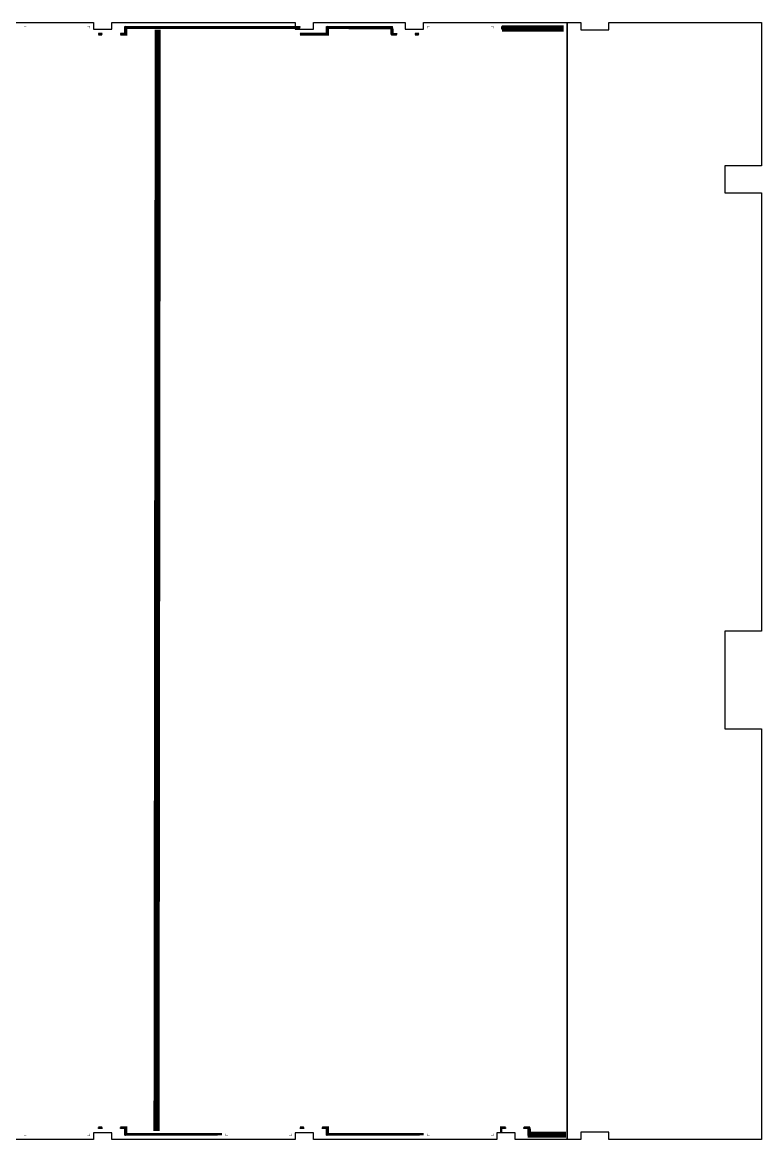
# Model space of a CAD drawing. Extents: x -1313754 to 847533, y 489853 to 941203.
# Drawn here: x -1188530 to -1128054, y 741120 to 832520 of the extents above; entities that cross this region are included whole.
import ezdxf

# ---------------------------------------------------------------- set-up
doc = ezdxf.new("R2010")
doc.units = 0
doc.header["$LTSCALE"] = 1000
doc.header["$MEASUREMENT"] = 0
doc.layers.get('Defpoints').update_dxf_attribs({"color": 210})
for name, color, linetype in [('99平面图例外参$0$A-HATCH-2', 251, 'Continuous'), ('A-HRAIL', 173, 'Continuous'), ('A-LIN-V', 9, 'Continuous'), ('A-SFCE', 30, 'Continuous'), ('A-彩色打印层', 12, 'Continuous'), ('DIM_SYMB', 3, 'Continuous')]:
    doc.layers.add(name, color=color, linetype=linetype)

# ---------------------------------------------------------------- blocks, each defined once
blk = doc.blocks.new('234234werwer')
at = {"layer": 'Defpoints'}
blk.add_lwpolyline([(558850, 9700), (573850, 9700), (573850, 9150), (575350, 9150), (575350, 9700), (590350, 9700), (590350, 9150), (591850, 9150), (591850, 9700), (599350, 9700), (599350, 9150), (600850, 9150), (600850, 9700), (612600, 9700), (612600, -81700), (608350, -81700), (608350, -81150), (606850, -81150), (606850, -81700), (591850, -81700), (591850, -81150), (590350, -81150), (590350, -81700), (575350, -81700), (575350, -81150), (573850, -81150), (573850, -81700), (558850, -81700)], dxfattribs=at)
blk.add_lwpolyline([(612600, 9700), (613700, 9700), (613700, 9100), (616000, 9100), (616000, 9700), (628500, 9700), (628500, -2050), (625500, -2050), (625500, -4250), (628500, -4250), (628500, -40100), (625500, -40100), (625500, -48100), (628500, -48100), (628500, -81700), (616000, -81700), (616000, -81100), (613700, -81100), (613700, -81700), (612600, -81700), (612600, 500)], close=True, dxfattribs=at)
blk = doc.blocks.new('3333')
at = {"layer": 'A-SFCE', "const_width": 20}
blk.add_lwpolyline([(-227064, 766320), (-227064, 766510), (-227244, 766510), (-227244, 766320)], dxfattribs=at)
blk = doc.blocks.new('99平面图例外参$0$$LinePat$圆环')
for points in [[(0, 150), (300, 150)], [(0, 0), (300, 0)], [(0, -150), (300, -150)]]:
    blk.add_lwpolyline(points)
at = {"color": 0}
blk.add_circle((150, 0), 150, dxfattribs=at)
blk = doc.blocks.new('99平面图例外参$0$$LinePat$填挖边坡')
at = {"color": 0}
for p, q in [((0, 0), (0, -1500)), ((300, 0), (300, -600))]:
    blk.add_line(p, q, dxfattribs=at)
at = {"layer": 'Defpoints', "color": 0}
blk.add_point((600, 0), dxfattribs=at)
blk = doc.blocks.new('34242343243')
at = {"layer": 'A-HRAIL'}
for p, q in [((-149004, 742020), (-149004, 742120)), ((-147504, 742020), (-147504, 742120)), ((-147004, 742020), (-147004, 742120))]:
    blk.add_line(p, q, dxfattribs=at)
at = {"layer": 'A-LIN-V'}
for p, q in [((-149304, 831970), (-149304, 832170)), ((-147654, 832170), (-149304, 832170)), ((-147654, 831970), (-149304, 831970)), ((-147154, 741970), (-146954, 741970)), ((-147154, 741470), (-147154, 741970)), ((-144754, 741470), (-147154, 741470)), ((-146954, 741670), (-146954, 741970)), ((-144754, 741670), (-146954, 741670)), ((-144754, 741670), (-144754, 741470))]:
    blk.add_line(p, q, dxfattribs=at)
at = {"layer": '99平面图例外参$0$A-HATCH-2', "color": 203, "yscale": 0.1333333333333333, "zscale": 0.1333333333333333}
for p, xscale, rotation in [((-149222, 831970), 0.1375000007618825, 179.9999999990459), ((-149139, 831970), 0.1375000007618825, 179.9999999990459), ((-149057, 831970), 0.1375000007618825, 179.9999999990459), ((-148974, 831970), 0.1375000007618825, 179.9999999990459), ((-148892, 831970), 0.1375000007618825, 179.9999999990459), ((-148809, 831970), 0.1375000007618825, 179.9999999990459), ((-148727, 831970), 0.1375000007618825, 179.9999999990459), ((-148644, 831970), 0.1375000007618825, 179.9999999990459), ((-148562, 831970), 0.1375000007618825, 179.9999999990459), ((-148479, 831970), 0.1375000007618825, 179.9999999990459), ((-148397, 831970), 0.1375000007618825, 179.9999999990459), ((-148314, 831970), 0.1375000007618825, 179.9999999990459), ((-148232, 831970), 0.1375000007618825, 179.9999999990459), ((-148149, 831970), 0.1375000007618825, 179.9999999990459), ((-148067, 831970), 0.1375000007618825, 179.9999999990459), ((-147984, 831970), 0.1375000007618825, 179.9999999990459), ((-147902, 831970), 0.1375000007618825, 179.9999999990459), ((-147819, 831970), 0.1375000007618825, 179.9999999990459), ((-147737, 831970), 0.1375000007618825, 179.9999999990459), ((-147654, 831970), 0.1375000007618825, 179.9999999990459), ((-146954, 741970), 0.1527777777822404, 270.0000000008095), ((-146954, 741878), 0.1527777777822404, 270.0000000008095), ((-146954, 741787), 0.1527777777822404, 270.0000000008095), ((-146954, 741695), 0.1527777777822404, 270.0000000008095), ((-146954, 741603), 0.1527777777822404, 270.0000000008095), ((-146954, 741512), 0.1527777777822404, 270.0000000008095), ((-147004, 741670), 0.1339285706538846, 8.597026348789211e-11), ((-146924, 741670), 0.1339285706538846, 8.597026348789211e-11), ((-146843, 741670), 0.1339285706538846, 8.597026348789211e-11), ((-146763, 741670), 0.1339285706538846, 8.597026348789211e-11), ((-146683, 741670), 0.1339285706538846, 8.597026348789211e-11), ((-146602, 741670), 0.1339285706538846, 8.597026348789211e-11), ((-146522, 741670), 0.1339285706538846, 8.597026348789211e-11), ((-146442, 741670), 0.1339285706538846, 8.597026348789211e-11), ((-146361, 741670), 0.1339285706538846, 8.597026348789211e-11), ((-146281, 741670), 0.1339285706538846, 8.597026348789211e-11), ((-146201, 741670), 0.1339285706538846, 8.597026348789211e-11), ((-146120, 741670), 0.1339285706538846, 8.597026348789211e-11), ((-146040, 741670), 0.1339285706538846, 8.597026348789211e-11), ((-145960, 741670), 0.1339285706538846, 8.597026348789211e-11), ((-145879, 741670), 0.1339285706538846, 8.597026348789211e-11), ((-145799, 741670), 0.1339285706538846, 8.597026348789211e-11), ((-145718, 741670), 0.1339285706538846, 8.597026348789211e-11), ((-145638, 741670), 0.1339285706538846, 8.597026348789211e-11), ((-145558, 741670), 0.1339285706538846, 8.597026348789211e-11), ((-145477, 741670), 0.1339285706538846, 8.597026348789211e-11), ((-145397, 741670), 0.1339285706538846, 8.597026348789211e-11), ((-145317, 741670), 0.1339285706538846, 8.597026348789211e-11), ((-145236, 741670), 0.1339285706538846, 8.597026348789211e-11), ((-145156, 741670), 0.1339285706538846, 8.597026348789211e-11), ((-145076, 741670), 0.1339285706538846, 8.597026348789211e-11), ((-144995, 741670), 0.1339285706538846, 8.597026348789211e-11), ((-144915, 741670), 0.1339285706538846, 8.597026348789211e-11), ((-144835, 741670), 0.1339285706538846, 8.597026348789211e-11)]:
    blk.add_blockref('99平面图例外参$0$$LinePat$填挖边坡', p, dxfattribs=dict(at, xscale=xscale, rotation=rotation))
at = {"layer": 'A-HRAIL'}
for p, xscale, yscale, zscale, rotation in [((-180104, 832062), -0.3611111227129974, 0.3333333333333333, 0.3333333333333333, 270), ((-180104, 831953), -0.3611111227129974, 0.3333333333333333, 0.3333333333333333, 270), ((-180104, 831845), -0.3611111227129974, 0.3333333333333333, 0.3333333333333333, 270), ((-180104, 831737), -0.3611111227129974, 0.3333333333333333, 0.3333333333333333, 270), ((-163604, 832062), -0.3611111227129974, 0.3333333333333333, 0.3333333333333333, 270), ((-163604, 831953), -0.3611111227129974, 0.3333333333333333, 0.3333333333333333, 270), ((-163604, 831845), -0.3611111227129974, 0.3333333333333333, 0.3333333333333333, 270), ((-163604, 831737), -0.3611111227129974, 0.3333333333333333, 0.3333333333333333, 270), ((-158304, 832062), 0.3611111227129974, 0.3333333333333333, 0.3333333333333333, 90), ((-158304, 831953), 0.3611111227129974, 0.3333333333333333, 0.3333333333333333, 90), ((-158304, 831845), 0.3611111227129974, 0.3333333333333333, 0.3333333333333333, 90), ((-158304, 831737), 0.3611111227129974, 0.3333333333333333, 0.3333333333333333, 90), ((-180104, 831628), -0.3611111227129974, 0.3333333333333333, 0.3333333333333333, 270), ((-180104, 831520), -0.3611111227129974, 0.3333333333333333, 0.3333333333333333, 270), ((-163604, 831628), -0.3611111227129974, 0.3333333333333333, 0.3333333333333333, 270), ((-163604, 831520), -0.3611111227129974, 0.3333333333333333, 0.3333333333333333, 270), ((-158304, 831628), 0.3611111227129974, 0.3333333333333333, 0.3333333333333333, 90), ((-158304, 831520), 0.3611111227129974, 0.3333333333333333, 0.3333333333333333, 90), ((-182204, 742070), 0.333333312028715, 0.3333333333333333, 0.3333333333333333, 180), ((-182104, 742070), 0.333333312028715, 0.3333333333333333, 0.3333333333333333, 180), ((-182004, 742070), 0.333333312028715, 0.3333333333333333, 0.3333333333333333, 180), ((-180388, 742070), 0.3888888888074629, 0.3333333333333333, 0.3333333333333333, 180), ((-180271, 742070), 0.3888888888074629, 0.3333333333333333, 0.3333333333333333, 180), ((-180154, 742070), 0.3888888888074629, 0.3333333333333333, 0.3333333333333333, 180), ((-180104, 742120), 0.3611111227129974, 0.3333333333333333, 0.3333333333333333, 270), ((-180104, 742012), 0.3611111227129974, 0.3333333333333333, 0.3333333333333333, 270), ((-180104, 741903), 0.3611111227129974, 0.3333333333333333, 0.3333333333333333, 270), ((-180104, 741795), 0.3611111227129974, 0.3333333333333333, 0.3333333333333333, 270), ((-180104, 741687), 0.3611111227129974, 0.3333333333333333, 0.3333333333333333, 270), ((-180104, 741578), 0.3611111227129974, 0.3333333333333333, 0.3333333333333333, 270), ((-180054, 741526), 0.3333333334243581, 0.3333333334243581, 0.3333333334243581, 180), ((-179954, 741526), 0.3333333334243581, 0.3333333334243581, 0.3333333334243581, 180), ((-179854, 741526), 0.3333333334243581, 0.3333333334243581, 0.3333333334243581, 180), ((-179754, 741526), 0.3333333334243581, 0.3333333334243581, 0.3333333334243581, 180), ((-179654, 741526), 0.3333333334243581, 0.3333333334243581, 0.3333333334243581, 180), ((-179554, 741526), 0.3333333334243581, 0.3333333334243581, 0.3333333334243581, 180), ((-179454, 741526), 0.3333333334243581, 0.3333333334243581, 0.3333333334243581, 180), ((-179354, 741526), 0.3333333334243581, 0.3333333334243581, 0.3333333334243581, 180), ((-179254, 741526), 0.3333333334243581, 0.3333333334243581, 0.3333333334243581, 180), ((-179154, 741526), 0.3333333334243581, 0.3333333334243581, 0.3333333334243581, 180), ((-179054, 741526), 0.3333333334243581, 0.3333333334243581, 0.3333333334243581, 180), ((-178954, 741526), 0.3333333334243581, 0.3333333334243581, 0.3333333334243581, 180), ((-178854, 741526), 0.3333333334243581, 0.3333333334243581, 0.3333333334243581, 180), ((-178754, 741526), 0.3333333334243581, 0.3333333334243581, 0.3333333334243581, 180), ((-178654, 741526), 0.3333333334243581, 0.3333333334243581, 0.3333333334243581, 180), ((-178554, 741526), 0.3333333334243581, 0.3333333334243581, 0.3333333334243581, 180), ((-178454, 741526), 0.3333333334243581, 0.3333333334243581, 0.3333333334243581, 180), ((-178354, 741526), 0.3333333334243581, 0.3333333334243581, 0.3333333334243581, 180), ((-178254, 741526), 0.3333333334243581, 0.3333333334243581, 0.3333333334243581, 180), ((-178154, 741526), 0.3333333334243581, 0.3333333334243581, 0.3333333334243581, 180), ((-178054, 741526), 0.3333333334243581, 0.3333333334243581, 0.3333333334243581, 180), ((-177954, 741526), 0.3333333334243581, 0.3333333334243581, 0.3333333334243581, 180), ((-177854, 741526), 0.3333333334243581, 0.3333333334243581, 0.3333333334243581, 180), ((-177754, 741526), 0.3333333334243581, 0.3333333334243581, 0.3333333334243581, 180), ((-177654, 741526), 0.3333333334243581, 0.3333333334243581, 0.3333333334243581, 180), ((-177554, 741526), 0.3333333334243581, 0.3333333334243581, 0.3333333334243581, 180), ((-177454, 741526), 0.3333333334243581, 0.3333333334243581, 0.3333333334243581, 180), ((-177354, 741526), 0.3333333334243581, 0.3333333334243581, 0.3333333334243581, 180), ((-177254, 741526), 0.3333333334243581, 0.3333333334243581, 0.3333333334243581, 180), ((-177154, 741526), 0.3333333334243581, 0.3333333334243581, 0.3333333334243581, 180), ((-177054, 741526), 0.3333333334243581, 0.3333333334243581, 0.3333333334243581, 180), ((-176954, 741526), 0.3333333334243581, 0.3333333334243581, 0.3333333334243581, 180), ((-176854, 741526), 0.3333333334243581, 0.3333333334243581, 0.3333333334243581, 180), ((-176754, 741526), 0.3333333334243581, 0.3333333334243581, 0.3333333334243581, 180), ((-176654, 741526), 0.3333333334243581, 0.3333333334243581, 0.3333333334243581, 180), ((-176554, 741526), 0.3333333334243581, 0.3333333334243581, 0.3333333334243581, 180), ((-176454, 741526), 0.3333333334243581, 0.3333333334243581, 0.3333333334243581, 180), ((-176354, 741526), 0.3333333334243581, 0.3333333334243581, 0.3333333334243581, 180), ((-176254, 741526), 0.3333333334243581, 0.3333333334243581, 0.3333333334243581, 180), ((-176154, 741526), 0.3333333334243581, 0.3333333334243581, 0.3333333334243581, 180), ((-176054, 741526), 0.3333333334243581, 0.3333333334243581, 0.3333333334243581, 180), ((-175954, 741526), 0.3333333334243581, 0.3333333334243581, 0.3333333334243581, 180), ((-175854, 741526), 0.3333333334243581, 0.3333333334243581, 0.3333333334243581, 180), ((-175754, 741526), 0.3333333334243581, 0.3333333334243581, 0.3333333334243581, 180), ((-175654, 741526), 0.3333333334243581, 0.3333333334243581, 0.3333333334243581, 180), ((-175554, 741526), 0.3333333334243581, 0.3333333334243581, 0.3333333334243581, 180), ((-175454, 741526), 0.3333333334243581, 0.3333333334243581, 0.3333333334243581, 180), ((-175354, 741526), 0.3333333334243581, 0.3333333334243581, 0.3333333334243581, 180), ((-175254, 741526), 0.3333333334243581, 0.3333333334243581, 0.3333333334243581, 180), ((-175154, 741526), 0.3333333334243581, 0.3333333334243581, 0.3333333334243581, 180), ((-175054, 741526), 0.3333333334243581, 0.3333333334243581, 0.3333333334243581, 180), ((-174954, 741526), 0.3333333334243581, 0.3333333334243581, 0.3333333334243581, 180), ((-174854, 741526), 0.3333333334243581, 0.3333333334243581, 0.3333333334243581, 180), ((-174754, 741526), 0.3333333334243581, 0.3333333334243581, 0.3333333334243581, 180), ((-174654, 741526), 0.3333333334243581, 0.3333333334243581, 0.3333333334243581, 180), ((-174554, 741526), 0.3333333334243581, 0.3333333334243581, 0.3333333334243581, 180), ((-174454, 741526), 0.3333333334243581, 0.3333333334243581, 0.3333333334243581, 180), ((-174354, 741526), 0.3333333334243581, 0.3333333334243581, 0.3333333334243581, 180), ((-174254, 741526), 0.3333333334243581, 0.3333333334243581, 0.3333333334243581, 180), ((-174154, 741526), 0.3333333334243581, 0.3333333334243581, 0.3333333334243581, 180), ((-174054, 741526), 0.3333333334243581, 0.3333333334243581, 0.3333333334243581, 180), ((-173954, 741526), 0.3333333334243581, 0.3333333334243581, 0.3333333334243581, 180), ((-173854, 741526), 0.3333333334243581, 0.3333333334243581, 0.3333333334243581, 180), ((-173754, 741526), 0.3333333334243581, 0.3333333334243581, 0.3333333334243581, 180), ((-173654, 741526), 0.3333333334243581, 0.3333333334243581, 0.3333333334243581, 180), ((-173554, 741526), 0.3333333334243581, 0.3333333334243581, 0.3333333334243581, 180), ((-173454, 741526), 0.3333333334243581, 0.3333333334243581, 0.3333333334243581, 180), ((-173354, 741526), 0.3333333334243581, 0.3333333334243581, 0.3333333334243581, 180), ((-173254, 741526), 0.3333333334243581, 0.3333333334243581, 0.3333333334243581, 180), ((-173154, 741526), 0.3333333334243581, 0.3333333334243581, 0.3333333334243581, 180), ((-173054, 741526), 0.3333333334243581, 0.3333333334243581, 0.3333333334243581, 180), ((-172954, 741526), 0.3333333334243581, 0.3333333334243581, 0.3333333334243581, 180), ((-172854, 741526), 0.3333333334243581, 0.3333333334243581, 0.3333333334243581, 180), ((-172754, 741526), 0.3333333334243581, 0.3333333334243581, 0.3333333334243581, 180), ((-172654, 741526), 0.3333333334243581, 0.3333333334243581, 0.3333333334243581, 180), ((-172554, 741526), 0.3333333334243581, 0.3333333334243581, 0.3333333334243581, 180), ((-165704, 742070), 0.333333312028715, 0.3333333333333333, 0.3333333333333333, 180), ((-165604, 742070), 0.333333312028715, 0.3333333333333333, 0.3333333333333333, 180), ((-165504, 742070), 0.333333312028715, 0.3333333333333333, 0.3333333333333333, 180), ((-163888, 742070), 0.3888888888074629, 0.3333333333333333, 0.3333333333333333, 180), ((-163771, 742070), 0.3888888888074629, 0.3333333333333333, 0.3333333333333333, 180), ((-163654, 742070), 0.3888888888074629, 0.3333333333333333, 0.3333333333333333, 180), ((-163604, 742120), 0.3611111227129974, 0.3333333333333333, 0.3333333333333333, 270), ((-163604, 742012), 0.3611111227129974, 0.3333333333333333, 0.3333333333333333, 270), ((-163604, 741903), 0.3611111227129974, 0.3333333333333333, 0.3333333333333333, 270), ((-163604, 741795), 0.3611111227129974, 0.3333333333333333, 0.3333333333333333, 270), ((-163604, 741687), 0.3611111227129974, 0.3333333333333333, 0.3333333333333333, 270), ((-163604, 741578), 0.3611111227129974, 0.3333333333333333, 0.3333333333333333, 270), ((-163554, 741526), 0.3333333334243568, 0.3333333334243568, 0.3333333334243568, 180), ((-163454, 741526), 0.3333333334243568, 0.3333333334243568, 0.3333333334243568, 180), ((-163354, 741526), 0.3333333334243568, 0.3333333334243568, 0.3333333334243568, 180), ((-163254, 741526), 0.3333333334243568, 0.3333333334243568, 0.3333333334243568, 180), ((-163154, 741526), 0.3333333334243568, 0.3333333334243568, 0.3333333334243568, 180), ((-163054, 741526), 0.3333333334243568, 0.3333333334243568, 0.3333333334243568, 180), ((-162954, 741526), 0.3333333334243568, 0.3333333334243568, 0.3333333334243568, 180), ((-162854, 741526), 0.3333333334243568, 0.3333333334243568, 0.3333333334243568, 180), ((-162754, 741526), 0.3333333334243568, 0.3333333334243568, 0.3333333334243568, 180), ((-162654, 741526), 0.3333333334243568, 0.3333333334243568, 0.3333333334243568, 180), ((-162554, 741526), 0.3333333334243568, 0.3333333334243568, 0.3333333334243568, 180), ((-162454, 741526), 0.3333333334243568, 0.3333333334243568, 0.3333333334243568, 180), ((-162354, 741526), 0.3333333334243568, 0.3333333334243568, 0.3333333334243568, 180), ((-162254, 741526), 0.3333333334243568, 0.3333333334243568, 0.3333333334243568, 180), ((-162154, 741526), 0.3333333334243568, 0.3333333334243568, 0.3333333334243568, 180), ((-162054, 741526), 0.3333333334243568, 0.3333333334243568, 0.3333333334243568, 180), ((-161954, 741526), 0.3333333334243568, 0.3333333334243568, 0.3333333334243568, 180), ((-161854, 741526), 0.3333333334243568, 0.3333333334243568, 0.3333333334243568, 180), ((-161754, 741526), 0.3333333334243568, 0.3333333334243568, 0.3333333334243568, 180), ((-161654, 741526), 0.3333333334243568, 0.3333333334243568, 0.3333333334243568, 180), ((-161554, 741526), 0.3333333334243568, 0.3333333334243568, 0.3333333334243568, 180), ((-161454, 741526), 0.3333333334243568, 0.3333333334243568, 0.3333333334243568, 180), ((-161354, 741526), 0.3333333334243568, 0.3333333334243568, 0.3333333334243568, 180), ((-161254, 741526), 0.3333333334243568, 0.3333333334243568, 0.3333333334243568, 180), ((-161154, 741526), 0.3333333334243568, 0.3333333334243568, 0.3333333334243568, 180), ((-161054, 741526), 0.3333333334243568, 0.3333333334243568, 0.3333333334243568, 180), ((-160954, 741526), 0.3333333334243568, 0.3333333334243568, 0.3333333334243568, 180), ((-160854, 741526), 0.3333333334243568, 0.3333333334243568, 0.3333333334243568, 180), ((-160754, 741526), 0.3333333334243568, 0.3333333334243568, 0.3333333334243568, 180), ((-160654, 741526), 0.3333333334243568, 0.3333333334243568, 0.3333333334243568, 180), ((-160554, 741526), 0.3333333334243568, 0.3333333334243568, 0.3333333334243568, 180), ((-160454, 741526), 0.3333333334243568, 0.3333333334243568, 0.3333333334243568, 180), ((-160354, 741526), 0.3333333334243568, 0.3333333334243568, 0.3333333334243568, 180), ((-160254, 741526), 0.3333333334243568, 0.3333333334243568, 0.3333333334243568, 180), ((-160154, 741526), 0.3333333334243568, 0.3333333334243568, 0.3333333334243568, 180), ((-160054, 741526), 0.3333333334243568, 0.3333333334243568, 0.3333333334243568, 180), ((-159954, 741526), 0.3333333334243568, 0.3333333334243568, 0.3333333334243568, 180), ((-159854, 741526), 0.3333333334243568, 0.3333333334243568, 0.3333333334243568, 180), ((-159754, 741526), 0.3333333334243568, 0.3333333334243568, 0.3333333334243568, 180), ((-159654, 741526), 0.3333333334243568, 0.3333333334243568, 0.3333333334243568, 180), ((-159554, 741526), 0.3333333334243568, 0.3333333334243568, 0.3333333334243568, 180), ((-159454, 741526), 0.3333333334243568, 0.3333333334243568, 0.3333333334243568, 180), ((-159354, 741526), 0.3333333334243568, 0.3333333334243568, 0.3333333334243568, 180), ((-159254, 741526), 0.3333333334243568, 0.3333333334243568, 0.3333333334243568, 180), ((-159154, 741526), 0.3333333334243568, 0.3333333334243568, 0.3333333334243568, 180), ((-159054, 741526), 0.3333333334243568, 0.3333333334243568, 0.3333333334243568, 180), ((-158954, 741526), 0.3333333334243568, 0.3333333334243568, 0.3333333334243568, 180), ((-158854, 741526), 0.3333333334243568, 0.3333333334243568, 0.3333333334243568, 180), ((-158754, 741526), 0.3333333334243568, 0.3333333334243568, 0.3333333334243568, 180), ((-158654, 741526), 0.3333333334243568, 0.3333333334243568, 0.3333333334243568, 180), ((-158554, 741526), 0.3333333334243568, 0.3333333334243568, 0.3333333334243568, 180), ((-158454, 741526), 0.3333333334243568, 0.3333333334243568, 0.3333333334243568, 180), ((-158354, 741526), 0.3333333334243568, 0.3333333334243568, 0.3333333334243568, 180), ((-158254, 741526), 0.3333333334243568, 0.3333333334243568, 0.3333333334243568, 180), ((-158154, 741526), 0.3333333334243568, 0.3333333334243568, 0.3333333334243568, 180), ((-158054, 741526), 0.3333333334243568, 0.3333333334243568, 0.3333333334243568, 180), ((-157954, 741526), 0.3333333334243568, 0.3333333334243568, 0.3333333334243568, 180), ((-157854, 741526), 0.3333333334243568, 0.3333333334243568, 0.3333333334243568, 180), ((-157754, 741526), 0.3333333334243568, 0.3333333334243568, 0.3333333334243568, 180), ((-157654, 741526), 0.3333333334243568, 0.3333333334243568, 0.3333333334243568, 180), ((-157554, 741526), 0.3333333334243568, 0.3333333334243568, 0.3333333334243568, 180), ((-157454, 741526), 0.3333333334243568, 0.3333333334243568, 0.3333333334243568, 180), ((-157354, 741526), 0.3333333334243568, 0.3333333334243568, 0.3333333334243568, 180), ((-157254, 741526), 0.3333333334243568, 0.3333333334243568, 0.3333333334243568, 180), ((-157154, 741526), 0.3333333334243568, 0.3333333334243568, 0.3333333334243568, 180), ((-157054, 741526), 0.3333333334243568, 0.3333333334243568, 0.3333333334243568, 180), ((-156954, 741526), 0.3333333334243568, 0.3333333334243568, 0.3333333334243568, 180), ((-156854, 741526), 0.3333333334243568, 0.3333333334243568, 0.3333333334243568, 180), ((-156754, 741526), 0.3333333334243568, 0.3333333334243568, 0.3333333334243568, 180), ((-156654, 741526), 0.3333333334243568, 0.3333333334243568, 0.3333333334243568, 180), ((-156554, 741526), 0.3333333334243568, 0.3333333334243568, 0.3333333334243568, 180), ((-156454, 741526), 0.3333333334243568, 0.3333333334243568, 0.3333333334243568, 180), ((-156354, 741526), 0.3333333334243568, 0.3333333334243568, 0.3333333334243568, 180), ((-156254, 741526), 0.3333333334243568, 0.3333333334243568, 0.3333333334243568, 180), ((-156154, 741526), 0.3333333334243568, 0.3333333334243568, 0.3333333334243568, 180), ((-156054, 741526), 0.3333333334243568, 0.3333333334243568, 0.3333333334243568, 180), ((-149204, 742070), 0.333333312028715, 0.3333333333333333, 0.3333333333333333, 180), ((-149104, 742070), 0.333333312028715, 0.3333333333333333, 0.3333333333333333, 180), ((-149004, 742070), 0.333333312028715, 0.3333333333333333, 0.3333333333333333, 180), ((-147404, 742070), 0.3333333470866782, 0.3333333333333333, 0.3333333333333333, 180), ((-147304, 742070), 0.3333333470866782, 0.3333333333333333, 0.3333333333333333, 180), ((-147204, 742070), 0.3333333470866782, 0.3333333333333333, 0.3333333333333333, 180), ((-147104, 742070), 0.3333333470866782, 0.3333333333333333, 0.3333333333333333, 180), ((-147004, 742070), 0.3333333470866782, 0.3333333333333333, 0.3333333333333333, 180)]:
    blk.add_blockref('99平面图例外参$0$$LinePat$圆环', p, dxfattribs=dict(at, xscale=xscale, yscale=yscale, zscale=zscale, rotation=rotation))
at = {"layer": 'A-HRAIL', "yscale": 0.3333333333333333, "zscale": 0.3333333333333333}
for p, xscale in [((-180054, 832114), -0.3344988349732452), ((-179953, 832114), -0.3344988349732452), ((-179853, 832114), -0.3344988349732452), ((-179753, 832114), -0.3344988349732452), ((-179652, 832114), -0.3344988349732452), ((-179552, 832114), -0.3344988349732452), ((-179452, 832114), -0.3344988349732452), ((-179351, 832114), -0.3344988349732452), ((-179251, 832114), -0.3344988349732452), ((-179151, 832114), -0.3344988349732452), ((-179050, 832114), -0.3344988349732452), ((-178950, 832114), -0.3344988349732452), ((-178850, 832114), -0.3344988349732452), ((-178749, 832114), -0.3344988349732452), ((-178649, 832114), -0.3344988349732452), ((-178549, 832114), -0.3344988349732452), ((-178448, 832114), -0.3344988349732452), ((-178348, 832114), -0.3344988349732452), ((-178248, 832114), -0.3344988349732452), ((-178147, 832114), -0.3344988349732452), ((-178047, 832114), -0.3344988349732452), ((-177946, 832114), -0.3344988349732452), ((-177846, 832114), -0.3344988349732452), ((-177746, 832114), -0.3344988349732452), ((-177645, 832114), -0.3344988349732452), ((-177545, 832114), -0.3344988349732452), ((-177445, 832114), -0.3344988349732452), ((-177344, 832114), -0.3344988349732452), ((-177244, 832114), -0.3344988349732452), ((-177144, 832114), -0.3344988349732452), ((-177043, 832114), -0.3344988349732452), ((-176943, 832114), -0.3344988349732452), ((-176843, 832114), -0.3344988349732452), ((-176742, 832114), -0.3344988349732452), ((-176642, 832114), -0.3344988349732452), ((-176542, 832114), -0.3344988349732452), ((-176441, 832114), -0.3344988349732452), ((-176341, 832114), -0.3344988349732452), ((-176241, 832114), -0.3344988349732452), ((-176140, 832114), -0.3344988349732452), ((-176040, 832114), -0.3344988349732452), ((-175939, 832114), -0.3344988349732452), ((-175839, 832114), -0.3344988349732452), ((-175739, 832114), -0.3344988349732452), ((-175638, 832114), -0.3344988349732452), ((-175538, 832114), -0.3344988349732452), ((-175438, 832114), -0.3344988349732452), ((-175337, 832114), -0.3344988349732452), ((-175237, 832114), -0.3344988349732452), ((-175137, 832114), -0.3344988349732452), ((-175036, 832114), -0.3344988349732452), ((-174936, 832114), -0.3344988349732452), ((-174836, 832114), -0.3344988349732452), ((-174735, 832114), -0.3344988349732452), ((-174635, 832114), -0.3344988349732452), ((-174535, 832114), -0.3344988349732452), ((-174434, 832114), -0.3344988349732452), ((-174334, 832114), -0.3344988349732452), ((-174234, 832114), -0.3344988349732452), ((-174133, 832114), -0.3344988349732452), ((-174033, 832114), -0.3344988349732452), ((-173933, 832114), -0.3344988349732452), ((-173832, 832114), -0.3344988349732452), ((-173732, 832114), -0.3344988349732452), ((-173631, 832114), -0.3344988349732452), ((-173531, 832114), -0.3344988349732452), ((-173431, 832114), -0.3344988349732452), ((-173330, 832114), -0.3344988349732452), ((-173230, 832114), -0.3344988349732452), ((-173130, 832114), -0.3344988349732452), ((-173029, 832114), -0.3344988349732452), ((-172929, 832114), -0.3344988349732452), ((-172829, 832114), -0.3344988349732452), ((-172728, 832114), -0.3344988349732452), ((-172628, 832114), -0.3344988349732452), ((-172528, 832114), -0.3344988349732452), ((-172427, 832114), -0.3344988349732452), ((-172327, 832114), -0.3344988349732452), ((-172227, 832114), -0.3344988349732452), ((-172126, 832114), -0.3344988349732452), ((-172026, 832114), -0.3344988349732452), ((-171926, 832114), -0.3344988349732452), ((-171825, 832114), -0.3344988349732452), ((-171725, 832114), -0.3344988349732452), ((-171624, 832114), -0.3344988349732452), ((-171524, 832114), -0.3344988349732452), ((-171424, 832114), -0.3344988349732452), ((-171323, 832114), -0.3344988349732452), ((-171223, 832114), -0.3344988349732452), ((-171123, 832114), -0.3344988349732452), ((-171022, 832114), -0.3344988349732452), ((-170922, 832114), -0.3344988349732452), ((-170822, 832114), -0.3344988349732452), ((-170721, 832114), -0.3344988349732452), ((-170621, 832114), -0.3344988349732452), ((-170521, 832114), -0.3344988349732452), ((-170420, 832114), -0.3344988349732452), ((-170320, 832114), -0.3344988349732452), ((-170220, 832114), -0.3344988349732452), ((-170119, 832114), -0.3344988349732452), ((-170019, 832114), -0.3344988349732452), ((-169919, 832114), -0.3344988349732452), ((-169818, 832114), -0.3344988349732452), ((-169718, 832114), -0.3344988349732452), ((-169617, 832114), -0.3344988349732452), ((-169517, 832114), -0.3344988349732452), ((-169417, 832114), -0.3344988349732452), ((-169316, 832114), -0.3344988349732452), ((-169216, 832114), -0.3344988349732452), ((-169116, 832114), -0.3344988349732452), ((-169015, 832114), -0.3344988349732452), ((-168915, 832114), -0.3344988349732452), ((-168815, 832114), -0.3344988349732452), ((-168714, 832114), -0.3344988349732452), ((-168614, 832114), -0.3344988349732452), ((-168514, 832114), -0.3344988349732452), ((-168413, 832114), -0.3344988349732452), ((-168313, 832114), -0.3344988349732452), ((-168213, 832114), -0.3344988349732452), ((-168112, 832114), -0.3344988349732452), ((-168012, 832114), -0.3344988349732452), ((-167912, 832114), -0.3344988349732452), ((-167811, 832114), -0.3344988349732452), ((-167711, 832114), -0.3344988349732452), ((-167610, 832114), -0.3344988349732452), ((-167510, 832114), -0.3344988349732452), ((-167410, 832114), -0.3344988349732452), ((-167309, 832114), -0.3344988349732452), ((-167209, 832114), -0.3344988349732452), ((-167109, 832114), -0.3344988349732452), ((-167008, 832114), -0.3344988349732452), ((-166908, 832114), -0.3344988349732452), ((-166808, 832114), -0.3344988349732452), ((-166707, 832114), -0.3344988349732452), ((-166607, 832114), -0.3344988349732452), ((-166507, 832114), -0.3344988349732452), ((-166406, 832114), -0.3344988349732452), ((-166306, 832114), -0.3344988349732452), ((-166206, 832114), -0.3344988349732452), ((-166105, 832114), -0.3344988349732452), ((-166005, 832114), -0.3344988349732452), ((-165905, 832114), -0.3344988349732452), ((-165804, 832114), -0.3344988349732452), ((-163554, 832114), -0.3333333333708737), ((-163454, 832114), -0.3333333333708737), ((-163354, 832114), -0.3333333333708737), ((-163254, 832114), -0.3333333333708737), ((-163154, 832114), -0.3333333333708737), ((-163054, 832114), -0.3333333333708737), ((-162954, 832114), -0.3333333333708737), ((-162854, 832114), -0.3333333333708737), ((-162754, 832114), -0.3333333333708737), ((-162654, 832114), -0.3333333333708737), ((-162554, 832114), -0.3333333333708737), ((-162454, 832114), -0.3333333333708737), ((-162354, 832114), -0.3333333333708737), ((-162254, 832114), -0.3333333333708737), ((-162154, 832114), -0.3333333333708737), ((-162054, 832114), -0.3333333333708737), ((-161954, 832114), -0.3333333333708737), ((-161854, 832114), -0.3333333333708737), ((-161754, 832114), -0.3333333333708737), ((-161654, 832114), -0.3333333333708737), ((-161554, 832114), -0.3333333333708737), ((-161454, 832114), -0.3333333333708737), ((-161354, 832114), -0.3333333333708737), ((-161254, 832114), -0.3333333333708737), ((-161154, 832114), -0.3333333333708737), ((-161054, 832114), -0.3333333333708737), ((-160954, 832114), -0.3333333333708737), ((-160854, 832114), -0.3333333333708737), ((-160754, 832114), -0.3333333333708737), ((-160654, 832114), -0.3333333333708737), ((-160554, 832114), -0.3333333333708737), ((-160454, 832114), -0.3333333333708737), ((-160354, 832114), -0.3333333333708737), ((-160254, 832114), -0.3333333333708737), ((-160154, 832114), -0.3333333333708737), ((-160054, 832114), -0.3333333333708737), ((-159954, 832114), -0.3333333333708737), ((-159854, 832114), -0.3333333333708737), ((-159754, 832114), -0.3333333333708737), ((-159654, 832114), -0.3333333333708737), ((-159554, 832114), -0.3333333333708737), ((-159454, 832114), -0.3333333333708737), ((-159354, 832114), -0.3333333333708737), ((-159254, 832114), -0.3333333333708737), ((-159154, 832114), -0.3333333333708737), ((-159054, 832114), -0.3333333333708737), ((-158954, 832114), -0.3333333333708737), ((-158854, 832114), -0.3333333333708737), ((-158754, 832114), -0.3333333333708737), ((-158654, 832114), -0.3333333333708737), ((-158554, 832114), -0.3333333333708737), ((-158454, 832114), -0.3333333333708737), ((-158354, 832114), -0.3333333333708737), ((-158254, 832114), -0.3333333333708737), ((-182204, 831570), -0.333333312028715), ((-182104, 831570), -0.333333312028715), ((-182004, 831570), -0.333333312028715), ((-180392, 831570), -0.3750000000093617), ((-180279, 831570), -0.3750000000093617), ((-180167, 831570), -0.3750000000093617), ((-180054, 831570), -0.3750000000093617), ((-165702, 831570), -0.3409090911439808), ((-165600, 831570), -0.3409090911439808), ((-165497, 831570), -0.3409090911439808), ((-165395, 831570), -0.3409090911439808), ((-165293, 831570), -0.3409090911439808), ((-165191, 831570), -0.3409090911439808), ((-165088, 831570), -0.3409090911439808), ((-164986, 831570), -0.3409090911439808), ((-164884, 831570), -0.3409090911439808), ((-164781, 831570), -0.3409090911439808), ((-164679, 831570), -0.3409090911439808), ((-164577, 831570), -0.3409090911439808), ((-164475, 831570), -0.3409090911439808), ((-164372, 831570), -0.3409090911439808), ((-164270, 831570), -0.3409090911439808), ((-164168, 831570), -0.3409090911439808), ((-164066, 831570), -0.3409090911439808), ((-163963, 831570), -0.3409090911439808), ((-163861, 831570), -0.3409090911439808), ((-163759, 831570), -0.3409090911439808), ((-163656, 831570), -0.3409090911439808), ((-163554, 831570), -0.3409090911439808), ((-158354, 831570), 0.3750000000093617), ((-158242, 831570), 0.3750000000093617), ((-158129, 831570), 0.3750000000093617), ((-158017, 831570), 0.3750000000093617), ((-156304, 831570), -0.3333333332519073), ((-156204, 831570), -0.3333333332519073), ((-156104, 831570), -0.3333333332519073)]:
    blk.add_blockref('99平面图例外参$0$$LinePat$圆环', p, dxfattribs=dict(at, xscale=xscale))
at = {"layer": 'A-SFCE'}
for p, rotation in [((578115, 1059274), 90), ((611115, 1059274), 90), ((-949524, 514366), 270), ((-933024, 514366), 270), ((-916524, 514366), 270)]:
    blk.add_blockref('3333', p, dxfattribs=dict(at, rotation=rotation))
for p, xscale, rotation in [((-949525, 1059274), -1, 270), ((-916525, 1059274), -1, 270), ((49460, 1546102), -1, 180), ((578116, 514366), -1.000000000000023, 90), ((594616, 514366), -1.000000000000023, 90), ((611116, 514366), -1.000000000000023, 90)]:
    blk.add_blockref('3333', p, dxfattribs=dict(at, xscale=xscale, rotation=rotation))
blk.add_blockref('3333', (49460, 18538), dxfattribs=at)
blk = doc.blocks.new('w4234324333')
at = {"layer": 'A-SFCE', "color": 1, "const_width": 200}
for points in [[(-149354, 741630), (-149354, 742120), (-149004, 742120)], [(-147504, 742120), (-146990, 742120)], [(-147050, 742120), (-147050, 741720)]]:
    blk.add_lwpolyline(points, dxfattribs=at)
at = {"layer": 'A-彩色打印层', "const_width": 200}
for points in [[(-180504, 831520), (-180054, 831520), (-180054, 832064), (-165804, 832064)], [(-165804, 831520), (-163554, 831520), (-163554, 832064), (-158254, 832058)], [(-158254, 832010), (-158254, 831520), (-157904, 831520)], [(-182004, 831520), (-182304, 831520)], [(-156404, 831520), (-156104, 831520)], [(-182004, 742120), (-182304, 742120)], [(-180504, 742120), (-180054, 742120), (-180054, 741576), (-172204, 741576)], [(-165504, 742120), (-165804, 742120)], [(-164004, 742120), (-163554, 742120), (-163554, 741576), (-155704, 741576)]]:
    blk.add_lwpolyline(points, dxfattribs=at)
at = {"layer": 'A-彩色打印层', "color": 140, "const_width": 500}
for points in [[(-177454, 831920), (-177554, 741820)], [(-149304, 832020), (-144254, 832020)], [(-144054, 741520), (-147204, 741520)]]:
    blk.add_lwpolyline(points, dxfattribs=at)

msp = doc.modelspace()

# ---------------------------------------------------------------- block references
msp.add_blockref('234234werwer', (-1756554.3, 822820))
at = {"layer": 'A-彩色打印层'}
msp.add_blockref('w4234324333', (-1000000, 0), dxfattribs=at)
at = {"layer": 'DIM_SYMB'}
msp.add_blockref('34242343243', (-1000000, 0), dxfattribs=at)

doc.saveas('drawing.dxf')
